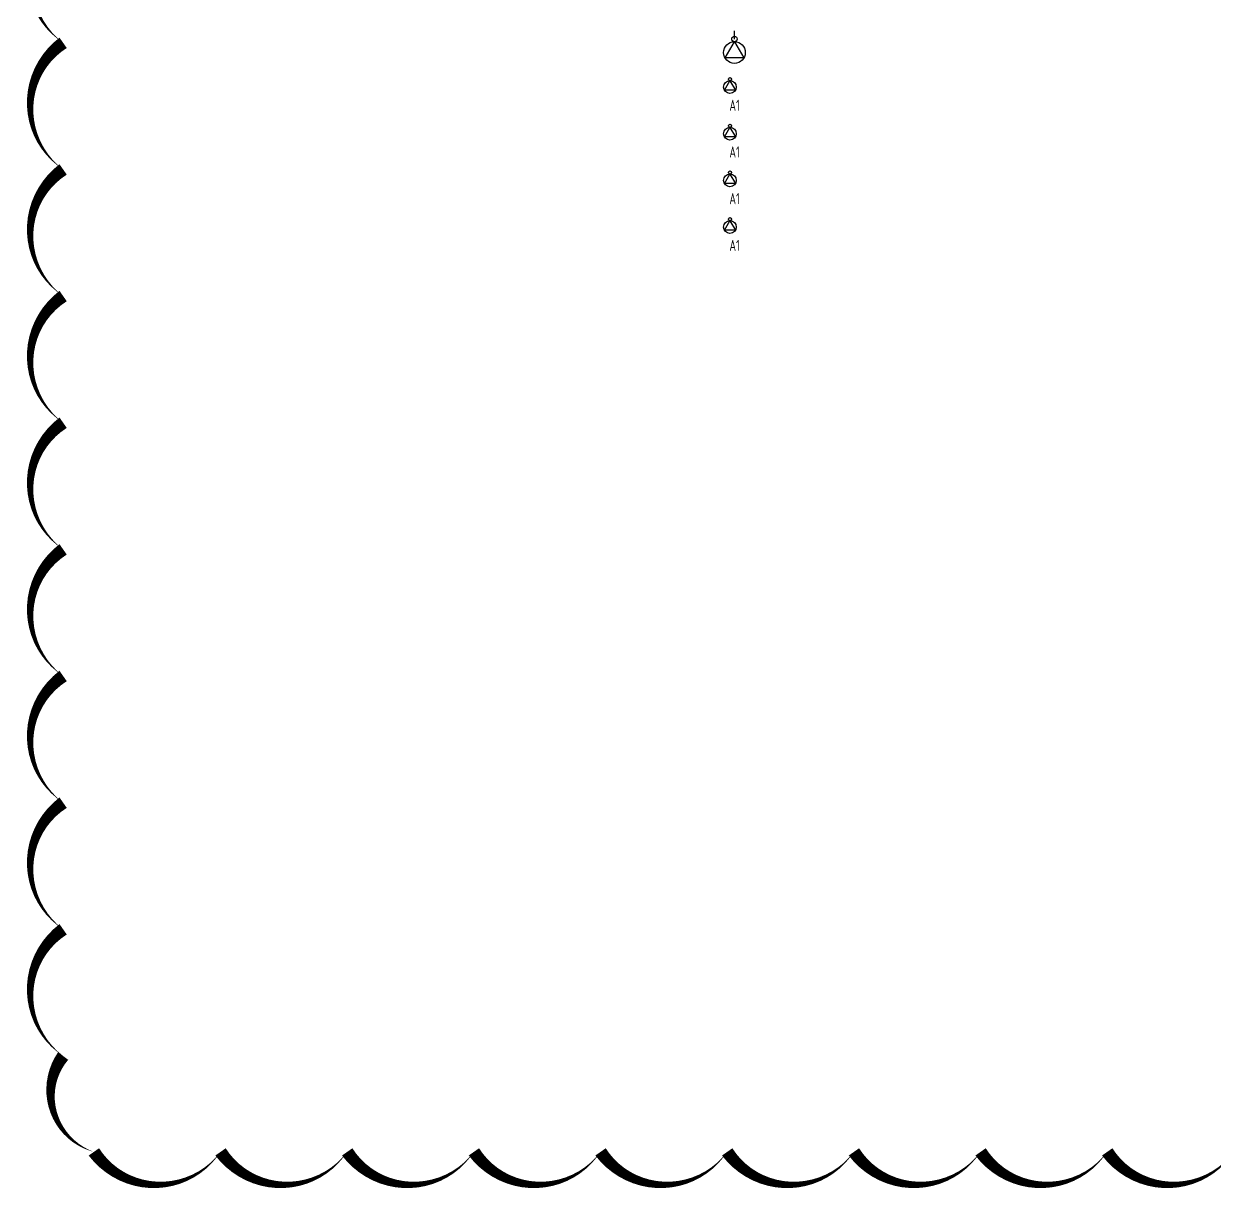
# Model space of a CAD drawing. Header units: millimetres. Extents: x -1040173 to 349982, y -145921 to 298175.
# Drawn here: x -575993 to -553371, y 209363 to 231553 of the extents above; entities that cross this region are included whole.
import ezdxf

# ---------------------------------------------------------------- set-up
doc = ezdxf.new("R2010")
doc.units = ezdxf.units.MM
doc.header["$LTSCALE"] = 500
doc.header["$MEASUREMENT"] = 0
doc.layers.get('0').update_dxf_attribs({"color": 255, "linetype": 'CONTINUOUS'})
doc.layers.get('DEFPOINTS').update_dxf_attribs({"linetype": 'CONTINUOUS'})
doc.layers.add('W-RAIN-NOTE', color=60, linetype='CONTINUOUS')
doc.styles.add('TH-STYLE3', font='tssdeng.shx', dxfattribs={"width": 0.7, "bigfont": 'tssdchn.shx'})

# ---------------------------------------------------------------- blocks, each defined once
blk = doc.blocks.new('潜水泵')
for p, q in [((-173, -350), (0, -50)), ((0, -50), (173, -350)), ((173, -350), (-173, -350))]:
    blk.add_line(p, q)
for centre, radius in [((0, 0), 50), ((0, -250), 200)]:
    blk.add_circle(centre, radius)
at = {"layer": 'DEFPOINTS'}
blk.add_line((0, 0), (0, 150), dxfattribs=at)
blk = doc.blocks.new('潜水泵-AI')
for p, q in [((-173, -350), (0, -50)), ((173, -350), (-173, -350)), ((0, -50), (173, -350))]:
    blk.add_line(p, q)
for centre, radius in [((0, 0), 50), ((0, -250), 200)]:
    blk.add_circle(centre, radius)
at = {"layer": 'W-RAIN-NOTE', "style": 'TH-STYLE3', "width": 0.7}
blk.add_attdef('编号', (-19, -1000), '', height=350, dxfattribs=at)

msp = doc.modelspace()

# ---------------------------------------------------------------- linework, layer by layer
msp.add_lwpolyline([(-552996, 210110, 0, 241, -0.520567), (-555404, 210110, 0, 241, -0.520567), (-557811, 210110, 0, 241, -0.520567), (-560218, 210110, 0, 241, -0.520567), (-562626, 210110, 0, 241, -0.520567), (-565033, 210110, 0, 241, -0.520567), (-567440, 210110, 0, 241, -0.520567), (-569848, 210110, 0, 241, -0.520567), (-572255, 210110, 0, 241, -0.520567), (-574662, 210110, 0, 241, -0.520567), (-575246, 211933, 0, 241, -0.520567), (-575246, 214341, 0, 241, -0.520567), (-575246, 216748, 0, 241, -0.520567), (-575246, 219156, 0, 241, -0.520567), (-575246, 221563, 0, 241, -0.520567), (-575246, 223970, 0, 241, -0.520567), (-575246, 226378, 0, 241, -0.520567), (-575246, 228785, 0, 241, -0.520567), (-575246, 231192, 0, 241, -0.520567), (-575246, 233600, 0, 241, -0.520567)], format="xyseb")

# ---------------------------------------------------------------- block references
at = {"xscale": 1.028571428571428, "yscale": 1.028571428571428, "zscale": 1.028571428571428}
msp.add_blockref('潜水泵', (-562488, 231264), dxfattribs=at)
at = {"xscale": 0.6032223415682062, "yscale": 0.6032223415682062, "zscale": 0.6032223415682062}
for p in [(-562573, 230501), (-562573, 229614), (-562573, 228727), (-562573, 227839)]:
    msp.add_blockref('潜水泵-AI', p, dxfattribs=at).add_auto_attribs({'编号': 'A1'})

doc.saveas('drawing.dxf')
